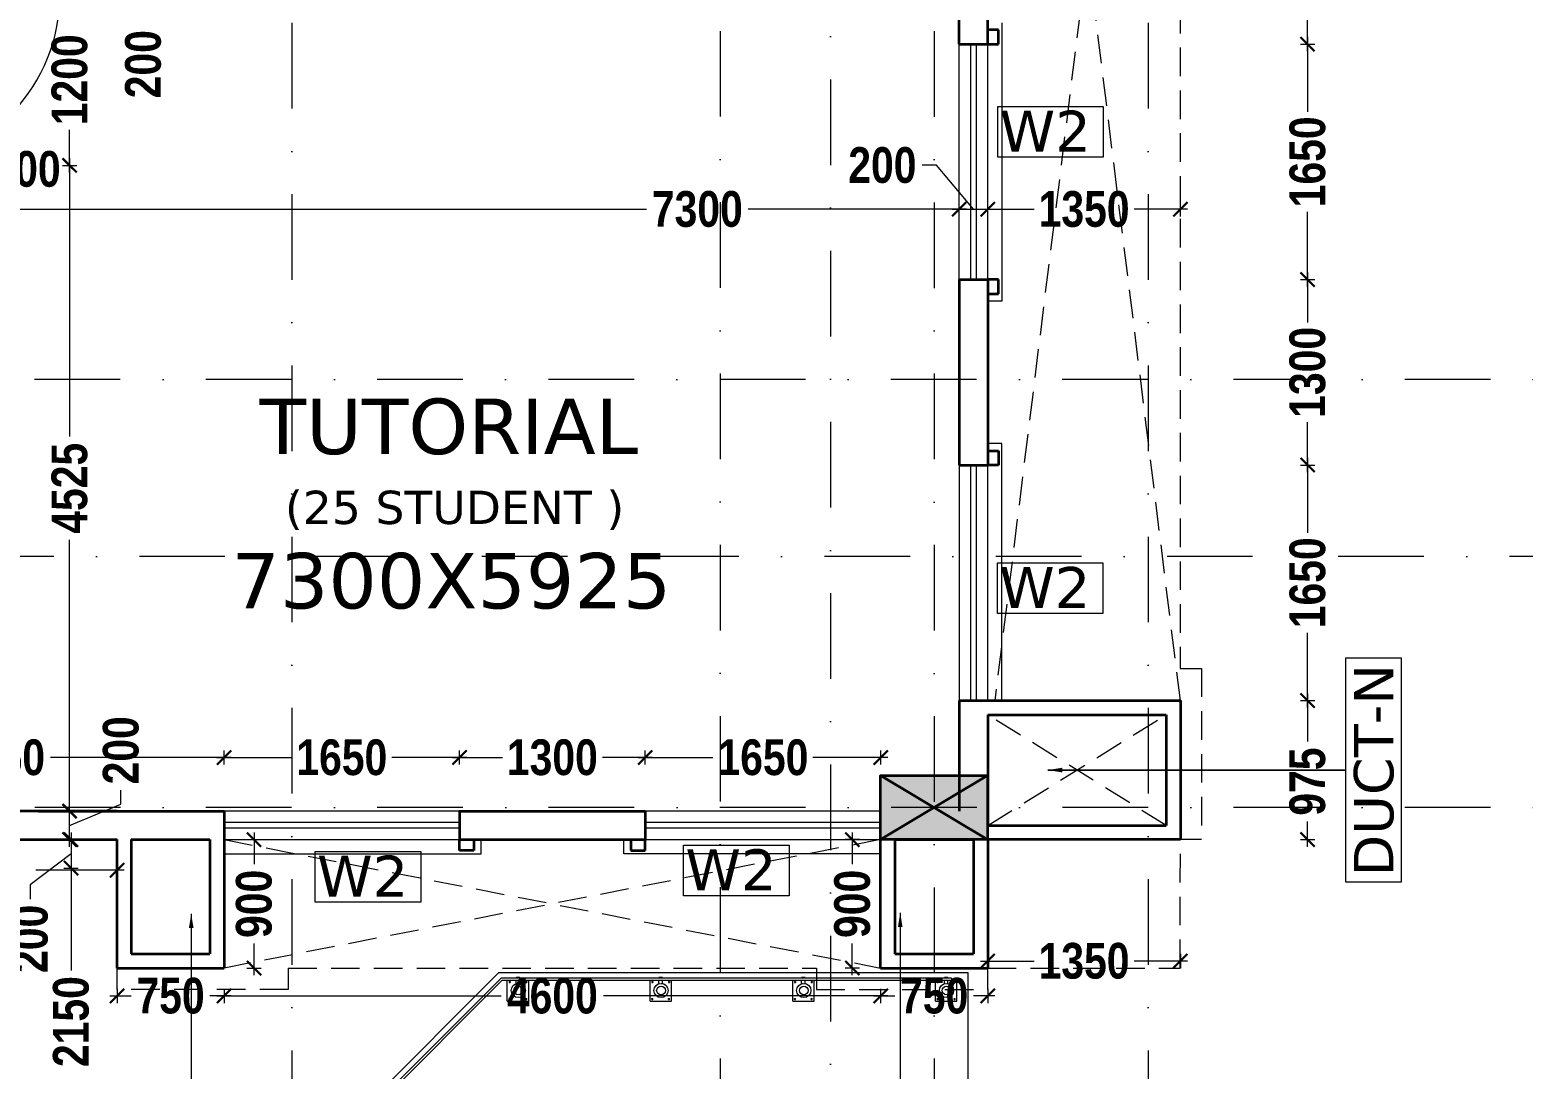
# Model space of a CAD drawing. Header units: millimetres. Extents: x -3092162 to 4513894, y -12317808 to 1849994.
# Drawn here: x -393171 to -382708, y -5858365 to -5851081 of the extents above; entities that cross this region are included whole.
import ezdxf

# ---------------------------------------------------------------- set-up
doc = ezdxf.new("R2010")
doc.units = ezdxf.units.MM
doc.header["$LTSCALE"] = 2
doc.header["$MEASUREMENT"] = 0
doc.linetypes.add('DASHDOT', pattern=[1, 0.5, -0.25, 0, -0.25])
doc.linetypes.add('DASHED2', pattern=[0.375, 0.25, -0.125])
for name, color, linetype, lineweight, true_color in [('AEROW', 7, 'Continuous', 15, 0x0d0d0d), ('DOT', 7, 'DASHED2', 0, 0x89067c), ('duct text', 7, 'Continuous', 5, 0x30182a)]:
    doc.layers.add(name, color=color, linetype=linetype, lineweight=lineweight, true_color=true_color)
for name, color, linetype, lineweight in [('coloumn', 10, 'Continuous', 35), ('D DIM', 250, 'Continuous', 9), ('DETAIL', 240, 'Continuous', 9), ('DOOR', 27, 'Continuous', 5), ('DUCT', 37, 'Continuous', 35), ('glass', 5, 'Continuous', 15), ('GRID', 251, 'DASHDOT', 5), ('RAILING', 47, 'Continuous', 13), ('RAMP', 253, 'Continuous', 9), ('SILL', 74, 'Continuous', 9), ('TEXT', 7, 'Continuous', 13), ('VENTI', 162, 'Continuous', 5), ('W2', 162, 'Continuous', 5), ('WIN', 5, 'Continuous', 15)]:
    doc.layers.add(name, color=color, linetype=linetype, lineweight=lineweight)
doc.styles.add('door', font='arial.ttf', dxfattribs={"height": 70})
doc.styles.add('INNER DIM', font='ARIALNB.TTF', dxfattribs={"height": 250})
doc.styles.add('style2', font='verdana.ttf')
doc.dimstyles.new('DOOR', dxfattribs={"dimtxt": 100, "dimasz": 100, "dimexe": 25, "dimexo": 50, "dimgap": 25, "dimtad": 0, "dimtih": 1, "dimtoh": 1, "dimdec": 0, "dimzin": 3, "dimdsep": 46, "dimtxsty": 'door', "dimblk": 'OBLIQUE', "dimcen": 200, "dimclrd": 256, "dimclre": 256, "dimclrt": 256, "dimadec": 0, "dimazin": 0, "dimtfac": 1, "dimtdec": 0, "dimtofl": 0, "dimtmove": 2, "dimatfit": 3, "dimfxl": 300, "dimfxlon": 1, "dimfrac": 1, "dimtolj": 1, "dimtzin": 0, "dimlwd": -1, "dimlwe": -1, "dimarcsym": 0})
doc.dimstyles.new('external final', dxfattribs={"dimscale": 0, "dimtxt": 250, "dimasz": 100, "dimexe": 50, "dimexo": 50, "dimgap": 50, "dimtad": 0, "dimdec": 0, "dimzin": 0, "dimdsep": 46, "dimtxsty": 'INNER DIM', "dimblk": 'ARCHTICK', "dimcen": 100, "dimdle": 50, "dimclrd": 256, "dimclre": 256, "dimclrt": 256, "dimadec": 0, "dimazin": 0, "dimtfac": 1, "dimtdec": 0, "dimtix": 1, "dimtmove": 1, "dimatfit": 3, "dimfxl": 50, "dimfxlon": 1, "dimtolj": 1, "dimtzin": 0, "dimlwd": -1, "dimlwe": -1, "dimarcsym": 1})

# ---------------------------------------------------------------- blocks, each defined once
blk = doc.blocks.new('_ArchTick')
at = {"color": 0, "linetype": 'ByBlock', "const_width": 0.15}
blk.add_lwpolyline([(-0.5, -0.5), (0.5, 0.5)], dxfattribs=at)
blk = doc.blocks.new('_Oblique')
at = {"color": 0, "linetype": 'ByBlock', "lineweight": -2}
blk.add_line((-0.5, -0.5), (0.5, 0.5), dxfattribs=at)

msp = doc.modelspace()

# ---------------------------------------------------------------- hatches: boundary and pattern name
at = {"layer": 'coloumn', "ltscale": 100}
msp.add_hatch(color=256, dxfattribs=at).paths.add_polyline_path([(-386459.7, -5856756.2), (-386459.7, -5856306.2), (-387209.7, -5856306.2), (-387209.7, -5856756.2)])

# ---------------------------------------------------------------- linework, layer by layer
for p, q in [((-387209.7, -5856756.2), (-387209.7, -5856306.2)), ((-387209.7, -5856306.2), (-386459.7, -5856306.2)), ((-386459.7, -5856306.2), (-386459.7, -5856756.2)), ((-386459.7, -5856756.2), (-387209.7, -5856756.2))]:
    msp.add_line(p, q, dxfattribs=at)
msp.add_lwpolyline([(-386459.7, -5856756.2), (-387209.7, -5856306.2), (-386459.7, -5856306.2), (-387209.7, -5856756.2)], dxfattribs=at)
at = {"layer": 'D DIM', "ltscale": 100}
for p, q in [((-384217.8, -5851231.2), (-384217.8, -5850881.4)), ((-384217.8, -5851131.2), (-384217.8, -5851656)), ((-384267.8, -5851181.2), (-384167.8, -5851181.2)), ((-384267.8, -5851181.2), (-384167.8, -5851181.2)), ((-392892.2, -5852081.2), (-392892.2, -5851781.4)), ((-392892.2, -5851981.2), (-392892.2, -5853932.1)), ((-392942.2, -5852031.2), (-392842.2, -5852031.2)), ((-392942.2, -5852031.2), (-392842.2, -5852031.2)), ((-386818.8, -5852030.1), (-386918.8, -5852030.1)), ((-386558.9, -5852338.1), (-386818.8, -5852030.1)), ((-386658.9, -5852388.1), (-386658.9, -5852288.1)), ((-386658.9, -5852388.1), (-386658.9, -5852288.1)), ((-386458.9, -5852388.1), (-386458.9, -5852288.1)), ((-386458.9, -5852388.1), (-386458.9, -5852288.1)), ((-385108.9, -5852388.1), (-385108.9, -5852288.1)), ((-394008.9, -5852338.1), (-388849.2, -5852338.1)), ((-386608.9, -5852338.1), (-388138.2, -5852338.1)), ((-386708.9, -5852338.1), (-386408.9, -5852338.1)), ((-386508.9, -5852338.1), (-386134.1, -5852338.1)), ((-385058.9, -5852338.1), (-385433.7, -5852338.1)), ((-384217.8, -5852881.2), (-384217.8, -5852356.4)), ((-384217.8, -5852781.2), (-384217.8, -5853131)), ((-384267.8, -5852831.2), (-384167.8, -5852831.2)), ((-384267.8, -5852831.2), (-384167.8, -5852831.2)), ((-384217.8, -5854181.2), (-384217.8, -5853831.4)), ((-384267.8, -5854131.2), (-384167.8, -5854131.2)), ((-384267.8, -5854131.2), (-384167.8, -5854131.2)), ((-384217.8, -5854081.2), (-384217.8, -5854606)), ((-392892.2, -5856606.2), (-392892.2, -5854655.3)), ((-384217.8, -5855831.2), (-384217.8, -5855306.4)), ((-384218.2, -5855731.2), (-384218.2, -5856069.1)), ((-384268.2, -5855781.2), (-384168.2, -5855781.2)), ((-384267.8, -5855781.2), (-384167.8, -5855781.2)), ((-391809.8, -5856230.5), (-391809.8, -5856130.5)), ((-391809.8, -5856230.5), (-391809.8, -5856130.5)), ((-390159.8, -5856230.5), (-390159.8, -5856130.5)), ((-390159.8, -5856230.5), (-390159.8, -5856130.5)), ((-388859.3, -5856230.5), (-388859.3, -5856130.5)), ((-388859.3, -5856230.5), (-388859.3, -5856130.5)), ((-387208.9, -5856230.5), (-387208.9, -5856130.5)), ((-391759.8, -5856180.5), (-393024.9, -5856180.5)), ((-391859.8, -5856180.5), (-391335, -5856180.5)), ((-390109.8, -5856180.5), (-390634.6, -5856180.5)), ((-390209.8, -5856180.5), (-389859.8, -5856180.5)), ((-388809.3, -5856180.5), (-389159.3, -5856180.5)), ((-388909.3, -5856180.5), (-388384.3, -5856180.5)), ((-387158.9, -5856180.5), (-387683.9, -5856180.5)), ((-392532.4, -5856508.5), (-392532.4, -5856408.5)), ((-392942.2, -5856556.2), (-392842.2, -5856556.2)), ((-392942.2, -5856556.2), (-392842.2, -5856556.2)), ((-392892.2, -5856806.2), (-392892.2, -5856506.2)), ((-392892.2, -5856656.2), (-392532.4, -5856508.5)), ((-384218.2, -5856806.2), (-384218.2, -5856629.2)), ((-392942.2, -5856756.2), (-392842.2, -5856756.2)), ((-392932, -5856756.2), (-392832, -5856756.2)), ((-392882, -5856706.2), (-392882, -5857006.2)), ((-391650, -5856756.2), (-391550, -5856756.2)), ((-391600, -5856706.2), (-391600, -5856928.8)), ((-387357.9, -5856756.2), (-387457.9, -5856756.2)), ((-387407.9, -5856706.2), (-387407.9, -5856928.8)), ((-384268.2, -5856756.2), (-384168.2, -5856756.2)), ((-392882, -5856856.2), (-393169.5, -5857073)), ((-392509.8, -5856971), (-393128.2, -5856971)), ((-392932, -5856956.2), (-392832, -5856956.2)), ((-392932, -5856956.2), (-392832, -5856956.2)), ((-392882, -5856906.2), (-392882, -5857673.2)), ((-392559.8, -5856971), (-392559.8, -5857021)), ((-393169.5, -5857073), (-393169.5, -5857173)), ((-391600, -5857706.2), (-391600, -5857483.6)), ((-387407.9, -5857706.2), (-387407.9, -5857483.6)), ((-386509.3, -5857606.9), (-386134.3, -5857606.9)), ((-386459.3, -5857556.9), (-386459.3, -5857656.9)), ((-385058.9, -5857606.9), (-385433.9, -5857606.9)), ((-385108.9, -5857556.9), (-385108.9, -5857656.9)), ((-391650, -5857656.2), (-391550, -5857656.2)), ((-387357.9, -5857656.2), (-387457.9, -5857656.2)), ((-392559.8, -5857801), (-392559.8, -5857901)), ((-391809.8, -5857801), (-391809.8, -5857901)), ((-391809.8, -5857801), (-391809.8, -5857901)), ((-387209.3, -5857801), (-387209.3, -5857901)), ((-387209.3, -5857801), (-387209.3, -5857901)), ((-386459.3, -5857801), (-386459.3, -5857901)), ((-392609.8, -5857851), (-392460.7, -5857851)), ((-391759.8, -5857851), (-391908.9, -5857851)), ((-391859.8, -5857851), (-389868.5, -5857851)), ((-387159.3, -5857851), (-389150.6, -5857851)), ((-387259.3, -5857851), (-387110.2, -5857851)), ((-386409.3, -5857851), (-386558.5, -5857851))]:
    msp.add_line(p, q, dxfattribs=at)
at = {"layer": 'DETAIL', "color": 253, "lineweight": 5, "ltscale": 0.5}
for p, q in [((-389825.3, -5857888.4), (-389825.3, -5857743.4)), ((-389812.3, -5857750.9), (-389812.3, -5857757.9)), ((-389812.3, -5857750.9), (-389805.3, -5857750.9)), ((-389812.3, -5857757.9), (-389805.3, -5857757.9)), ((-389805.3, -5857750.9), (-389805.3, -5857757.9)), ((-389695.3, -5857750.9), (-389695.3, -5857757.9)), ((-389695.3, -5857750.9), (-389688.3, -5857750.9)), ((-389695.3, -5857757.9), (-389688.3, -5857757.9)), ((-389688.3, -5857750.9), (-389688.3, -5857757.9)), ((-389675.3, -5857888.4), (-389675.3, -5857743.4)), ((-388825.3, -5857888.4), (-388825.3, -5857743.4)), ((-388812.3, -5857750.9), (-388812.3, -5857757.9)), ((-388812.3, -5857750.9), (-388805.3, -5857750.9)), ((-388812.3, -5857757.9), (-388805.3, -5857757.9)), ((-388805.3, -5857750.9), (-388805.3, -5857757.9)), ((-388695.3, -5857750.9), (-388695.3, -5857757.9)), ((-388695.3, -5857750.9), (-388688.3, -5857750.9)), ((-388695.3, -5857757.9), (-388688.3, -5857757.9)), ((-388688.3, -5857750.9), (-388688.3, -5857757.9)), ((-388675.3, -5857888.4), (-388675.3, -5857743.4)), ((-387825.3, -5857888.4), (-387825.3, -5857743.4)), ((-387812.3, -5857750.9), (-387812.3, -5857757.9)), ((-387812.3, -5857750.9), (-387805.3, -5857750.9)), ((-387812.3, -5857757.9), (-387805.3, -5857757.9)), ((-387805.3, -5857750.9), (-387805.3, -5857757.9)), ((-387695.3, -5857750.9), (-387695.3, -5857757.9)), ((-387695.3, -5857750.9), (-387688.3, -5857750.9)), ((-387695.3, -5857757.9), (-387688.3, -5857757.9)), ((-387688.3, -5857750.9), (-387688.3, -5857757.9)), ((-387675.3, -5857888.4), (-387675.3, -5857743.4)), ((-386825.3, -5857888.4), (-386825.3, -5857743.4)), ((-386812.3, -5857750.9), (-386812.3, -5857757.9)), ((-386812.3, -5857750.9), (-386805.3, -5857750.9)), ((-386812.3, -5857757.9), (-386805.3, -5857757.9)), ((-386805.3, -5857750.9), (-386805.3, -5857757.9)), ((-386675.3, -5857743.4), (-386712.8, -5857743.4)), ((-386695.3, -5857750.9), (-386695.3, -5857757.9)), ((-386695.3, -5857750.9), (-386688.3, -5857750.9)), ((-386695.3, -5857757.9), (-386688.3, -5857757.9)), ((-386688.3, -5857750.9), (-386688.3, -5857757.9)), ((-386675.3, -5857888.4), (-386675.3, -5857743.4)), ((-389825.3, -5857888.4), (-389675.3, -5857888.4)), ((-389812.3, -5857875.9), (-389812.3, -5857868.9)), ((-389812.3, -5857868.9), (-389805.3, -5857868.9)), ((-389812.3, -5857875.9), (-389805.3, -5857875.9)), ((-389805.3, -5857875.9), (-389805.3, -5857868.9)), ((-389695.3, -5857875.9), (-389695.3, -5857868.9)), ((-389695.3, -5857868.9), (-389688.3, -5857868.9)), ((-389695.3, -5857875.9), (-389688.3, -5857875.9)), ((-389688.3, -5857875.9), (-389688.3, -5857868.9)), ((-388825.3, -5857888.4), (-388675.3, -5857888.4)), ((-388812.3, -5857875.9), (-388812.3, -5857868.9)), ((-388812.3, -5857868.9), (-388805.3, -5857868.9)), ((-388812.3, -5857875.9), (-388805.3, -5857875.9)), ((-388805.3, -5857875.9), (-388805.3, -5857868.9)), ((-388695.3, -5857875.9), (-388695.3, -5857868.9)), ((-388695.3, -5857868.9), (-388688.3, -5857868.9)), ((-388695.3, -5857875.9), (-388688.3, -5857875.9)), ((-388688.3, -5857875.9), (-388688.3, -5857868.9)), ((-387825.3, -5857888.4), (-387675.3, -5857888.4)), ((-387812.3, -5857875.9), (-387812.3, -5857868.9)), ((-387812.3, -5857868.9), (-387805.3, -5857868.9)), ((-387812.3, -5857875.9), (-387805.3, -5857875.9)), ((-387805.3, -5857875.9), (-387805.3, -5857868.9)), ((-387695.3, -5857875.9), (-387695.3, -5857868.9)), ((-387695.3, -5857868.9), (-387688.3, -5857868.9)), ((-387695.3, -5857875.9), (-387688.3, -5857875.9)), ((-387688.3, -5857875.9), (-387688.3, -5857868.9)), ((-386825.3, -5857888.4), (-386675.3, -5857888.4)), ((-386812.3, -5857875.9), (-386812.3, -5857868.9)), ((-386812.3, -5857868.9), (-386805.3, -5857868.9)), ((-386812.3, -5857875.9), (-386805.3, -5857875.9)), ((-386805.3, -5857875.9), (-386805.3, -5857868.9)), ((-386695.3, -5857875.9), (-386695.3, -5857868.9)), ((-386695.3, -5857868.9), (-386688.3, -5857868.9)), ((-386695.3, -5857875.9), (-386688.3, -5857875.9)), ((-386688.3, -5857875.9), (-386688.3, -5857868.9))]:
    msp.add_line(p, q, dxfattribs=at)
at = {"layer": 'DOOR', "ltscale": 0.1}
msp.add_arc((-394159.3, -5850831.2), 1200, 270, 357.61198, dxfattribs=at)
at = {"layer": 'DOT', "ltscale": 400}
for p, q in [((-385109.3, -5855781.2), (-386409.3, -5845281.2)), ((-385109.3, -5845281.2), (-386409.3, -5855781.2)), ((-385110.1, -5845506), (-385110.1, -5855556.4)), ((-385110.1, -5855556.4), (-384960.1, -5855556.4)), ((-384960.1, -5855556.4), (-384960.1, -5856756.2)), ((-385209.3, -5856656.2), (-386459.3, -5855881.2)), ((-386459.3, -5856656.2), (-385209.3, -5855881.2)), ((-391809.8, -5856756.2), (-387209.3, -5857656.2)), ((-387209.3, -5856756.2), (-391809.8, -5857656.2)), ((-384960.1, -5856756.2), (-385110.1, -5856756.2)), ((-385110.1, -5857656.2), (-385109.3, -5856756.2)), ((-392559.8, -5857806.2), (-392559.8, -5857656.2)), ((-391360, -5857656.2), (-387659.1, -5857656.2)), ((-391360, -5857656.2), (-391360, -5857806.2)), ((-387659.1, -5857656.2), (-387659.1, -5857806.2)), ((-386459.3, -5857656.2), (-385110.1, -5857656.2)), ((-386459.3, -5857806.2), (-386459.3, -5857656.2)), ((-391360, -5857806.2), (-392559.8, -5857806.2)), ((-387659.1, -5857806.2), (-386459.3, -5857806.2))]:
    msp.add_line(p, q, dxfattribs=at)
at = {"layer": 'DUCT', "ltscale": 100}
for p, q in [((-386659.3, -5851181.2), (-386659.3, -5849881.2)), ((-386459.3, -5851181.2), (-386459.3, -5849881.2)), ((-386384.3, -5851081.5), (-386459.3, -5851081.5)), ((-386384.3, -5851181.5), (-386384.3, -5851081.5)), ((-386659.3, -5851181.2), (-386459.3, -5851181.2)), ((-386459.3, -5851181.5), (-386384.3, -5851181.5)), ((-386659.3, -5852831.2), (-386459.3, -5852831.2)), ((-386659.3, -5852831.2), (-386659.3, -5854131.2)), ((-386459.3, -5852831.2), (-386459.3, -5854131.2)), ((-386384.3, -5852831.7), (-386459.3, -5852831.7)), ((-386384.3, -5852931.7), (-386384.3, -5852831.7)), ((-386459.3, -5852931.7), (-386384.3, -5852931.7)), ((-386459.3, -5854030.8), (-386384.3, -5854030.8)), ((-386384.3, -5854030.8), (-386384.3, -5854131.2)), ((-386659.3, -5854131.2), (-386459.3, -5854131.2)), ((-386384.3, -5854131.2), (-386459.3, -5854131.2)), ((-386659.3, -5855781.2), (-385109.3, -5855781.2)), ((-386659.3, -5855781.2), (-386659.3, -5856556.2)), ((-385109.3, -5855781.2), (-385109.3, -5856756.2)), ((-386459.3, -5855881.2), (-385209.3, -5855881.2)), ((-386459.3, -5855881.2), (-386459.3, -5856656.2)), ((-385209.3, -5855881.2), (-385209.3, -5856656.2)), ((-392559.8, -5856556.2), (-393959.3, -5856556.2)), ((-393109.8, -5856556.2), (-391809.8, -5856556.2)), ((-391809.8, -5856556.2), (-391809.8, -5856756.2)), ((-390159.8, -5856556.2), (-388859.3, -5856556.2)), ((-390159.8, -5856556.2), (-390159.8, -5856756.2)), ((-388859.3, -5856556.2), (-388859.3, -5856756.2)), ((-387209.3, -5857656.2), (-387209.3, -5856556.2)), ((-386459.3, -5856656.2), (-385209.3, -5856656.2)), ((-393959.3, -5856756.2), (-392559.8, -5856756.2)), ((-392559.8, -5857656.2), (-392559.8, -5856756.2)), ((-392459.8, -5856756.2), (-391909.8, -5856756.2)), ((-392459.8, -5856756.2), (-391909.8, -5856756.2)), ((-392459.8, -5856756.2), (-392459.8, -5857556.2)), ((-391909.8, -5856756.2), (-391909.8, -5857556.2)), ((-391809.8, -5856756.2), (-391809.8, -5857656.2)), ((-390159.8, -5856756.2), (-388859.3, -5856756.2)), ((-390159.8, -5856831.2), (-390159.8, -5856756.2)), ((-390059.4, -5856756.2), (-390059.4, -5856831.2)), ((-388959.7, -5856756.2), (-388959.7, -5856831.2)), ((-388859.3, -5856831.2), (-388859.3, -5856756.2)), ((-387109.3, -5856756.2), (-387109.3, -5857556.2)), ((-387109.3, -5856756.2), (-386559.3, -5856756.2)), ((-386559.3, -5856756.2), (-386559.3, -5857556.2)), ((-385109.3, -5856756.2), (-386459.3, -5856756.2)), ((-386459.3, -5856756.2), (-386459.3, -5857656.2)), ((-390059.4, -5856831.2), (-390159.8, -5856831.2)), ((-388959.7, -5856831.2), (-388859.3, -5856831.2)), ((-392459.8, -5857556.2), (-391909.8, -5857556.2)), ((-387109.3, -5857556.2), (-386559.3, -5857556.2)), ((-392559.8, -5857656.2), (-391809.8, -5857656.2)), ((-387209.3, -5857656.2), (-386459.3, -5857656.2))]:
    msp.add_line(p, q, dxfattribs=at)
at = {"layer": 'duct text', "ltscale": 0.1}
msp.add_lwpolyline([(-383949.1, -5857055), (-383949.1, -5855482.4), (-383562.9, -5855482.4), (-383562.9, -5857055)], close=True, dxfattribs=at)
at = {"layer": 'glass', "ltscale": 100}
for p, q in [((-386579.3, -5851181.2), (-386579.3, -5852831.2)), ((-386539.3, -5851181.2), (-386539.3, -5852831.2)), ((-390159.8, -5856636.2), (-391809.8, -5856636.2)), ((-390159.8, -5856676.2), (-391809.8, -5856676.2)), ((-387209.3, -5856636.2), (-388859.3, -5856636.2)), ((-387209.3, -5856676.2), (-388859.3, -5856676.2))]:
    msp.add_line(p, q, dxfattribs=at)
at = {"layer": 'GRID', "color": 5, "ltscale": 600}
for p, q in [((-387559.7, -5805825.2), (-387559.7, -5894627.3)), ((-388334.3, -5806685.7), (-388334.3, -5893769.1)), ((-386834.7, -5806686.7), (-386834.7, -5893768.1)), ((-391334.3, -5807829.3), (-391334.3, -5892623.2)), ((-385334.3, -5807829.3), (-385334.3, -5892623.2))]:
    msp.add_line(p, q, dxfattribs=at)
at = {"layer": 'GRID', "color": 6, "ltscale": 600}
for p, q in [((-367335.2, -5853531.2), (-460174.2, -5853531.2)), ((-365401.2, -5854770.2), (-462108.1, -5854773.8)), ((-367334.5, -5856531.2), (-460174.2, -5856531.2))]:
    msp.add_line(p, q, dxfattribs=at)
at = {"layer": 'RAILING', "ltscale": 100}
for p, q in [((-392726.5, -5860585.3), (-389868.8, -5857727.6)), ((-386712.8, -5857727.6), (-389868.8, -5857727.6)), ((-386712.8, -5857727.6), (-386712.8, -5857744)), ((-392710.5, -5860592), (-389862.6, -5857744)), ((-386712.8, -5857744), (-389862.6, -5857744))]:
    msp.add_line(p, q, dxfattribs=at)
at = {"layer": 'RAILING', "ltscale": 0.5}
for p, q in [((-389762.8, -5857727.4), (-389762.8, -5857723.4)), ((-389737.8, -5857723.4), (-389762.8, -5857723.4)), ((-389737.8, -5857727.4), (-389737.8, -5857723.4)), ((-388762.8, -5857727.4), (-388762.8, -5857723.4)), ((-388737.8, -5857723.4), (-388762.8, -5857723.4)), ((-388737.8, -5857727.4), (-388737.8, -5857723.4)), ((-387762.8, -5857727.4), (-387762.8, -5857723.4)), ((-387737.8, -5857723.4), (-387762.8, -5857723.4)), ((-387737.8, -5857727.4), (-387737.8, -5857723.4)), ((-386762.8, -5857727.4), (-386762.8, -5857723.4)), ((-386737.8, -5857723.4), (-386762.8, -5857723.4)), ((-386737.8, -5857727.4), (-386737.8, -5857723.4)), ((-389762.8, -5857760.4), (-389762.8, -5857743.4)), ((-389737.8, -5857760.4), (-389737.8, -5857743.4)), ((-388762.8, -5857760.4), (-388762.8, -5857743.4)), ((-388737.8, -5857760.4), (-388737.8, -5857743.4)), ((-387762.8, -5857760.4), (-387762.8, -5857743.4)), ((-387737.8, -5857760.4), (-387737.8, -5857743.4)), ((-386762.8, -5857760.4), (-386762.8, -5857743.4)), ((-386737.8, -5857760.4), (-386737.8, -5857743.4))]:
    msp.add_line(p, q, dxfattribs=at)
for centre, radius in [((-389747.8, -5857813.4), 50), ((-389747.8, -5857813.4), 31), ((-388747.8, -5857813.4), 50), ((-388747.8, -5857813.4), 31), ((-387747.8, -5857813.4), 50), ((-387747.8, -5857813.4), 31), ((-386747.8, -5857813.4), 50), ((-386747.8, -5857813.4), 31)]:
    msp.add_circle(centre, radius, dxfattribs=at)
for centre, start, end in [((-389750.3, -5857760.4), 180, 203.52189), ((-389750.3, -5857760.4), 341.87937, 0), ((-388750.3, -5857760.4), 180, 203.52189), ((-388750.3, -5857760.4), 341.87937, 0), ((-387750.3, -5857760.4), 180, 203.52189), ((-387750.3, -5857760.4), 341.87937, 0), ((-386750.3, -5857760.4), 180, 203.52189), ((-386750.3, -5857760.4), 341.87937, 0)]:
    msp.add_arc(centre, 12.5, start, end, dxfattribs=at)
at = {"layer": 'RAMP', "ltscale": 100}
for p, q in [((-392765.5, -5860569.2), (-389884.8, -5857688.4)), ((-389884.8, -5857688.4), (-386597.8, -5857688.4)), ((-386597.8, -5857688.4), (-386597.8, -5859588.4))]:
    msp.add_line(p, q, dxfattribs=at)
at = {"layer": 'SILL', "ltscale": 100}
for p, q in [((-386659.3, -5852831.2), (-386659.3, -5850631.2)), ((-386359.3, -5851031.5), (-386359.3, -5852981.4)), ((-386459.3, -5852831.2), (-386459.3, -5851181.2)), ((-386359.3, -5852981.4), (-386459.3, -5852981.4)), ((-386359.3, -5853980.8), (-386459.3, -5853980.8)), ((-386359.3, -5855781.2), (-386359.3, -5853980.8)), ((-386659.3, -5854131.2), (-386659.3, -5855781.2)), ((-386459.3, -5855781.2), (-386459.3, -5854131.2)), ((-390159.8, -5856556.2), (-391809.8, -5856556.2)), ((-387209.3, -5856556.2), (-388859.3, -5856556.2)), ((-391809.8, -5856756.2), (-390159.8, -5856756.2)), ((-390009.4, -5856856.2), (-390009.4, -5856756.2)), ((-389009.7, -5856856.2), (-389009.7, -5856756.2)), ((-388859.3, -5856756.2), (-387209.3, -5856756.2)), ((-391809.4, -5856856.2), (-390009.4, -5856856.2)), ((-387209.7, -5856856.2), (-389009.7, -5856856.2))]:
    msp.add_line(p, q, dxfattribs=at)
at = {"layer": 'VENTI', "ltscale": 100}
for p, q in [((-386388.5, -5851619), (-385649.1, -5851619)), ((-386388.5, -5851974.3), (-386388.5, -5851619)), ((-385649.1, -5851619), (-385649.1, -5851974.3)), ((-385649.1, -5851974.3), (-386388.5, -5851974.3)), ((-386391.7, -5854816.7), (-385652.4, -5854816.7)), ((-386391.7, -5855172), (-386391.7, -5854816.7)), ((-385652.4, -5854816.7), (-385652.4, -5855172)), ((-385652.4, -5855172), (-386391.7, -5855172)), ((-388590, -5856795), (-387850.6, -5856795)), ((-388590, -5857150.4), (-388590, -5856795)), ((-387850.6, -5856795), (-387850.6, -5857150.4)), ((-391171, -5856839.5), (-390431.6, -5856839.5)), ((-391171, -5857194.9), (-391171, -5856839.5)), ((-390431.6, -5856839.5), (-390431.6, -5857194.9)), ((-390431.6, -5857194.9), (-391171, -5857194.9)), ((-387850.6, -5857150.4), (-388590, -5857150.4))]:
    msp.add_line(p, q, dxfattribs=at)
at = {"layer": 'WIN', "ltscale": 100}
for p, q in [((-386579.3, -5854131.2), (-386579.3, -5855781.2)), ((-386539.3, -5854131.2), (-386539.3, -5855781.2))]:
    msp.add_line(p, q, dxfattribs=at)

# ---------------------------------------------------------------- block references
at = {"layer": 'D DIM', "ltscale": 100, "xscale": 100, "yscale": 100, "zscale": 100}
for p, rotation in [((-384217.8, -5851181.2), 90), ((-384217.8, -5851181.2), 270), ((-392892.2, -5852031.2), 270), ((-392892.2, -5852031.2), 90), ((-386658.9, -5852338.1), 180), ((-386458.9, -5852338.1), 180), ((-384217.8, -5852831.2), 90), ((-384217.8, -5852831.2), 270), ((-384217.8, -5854131.2), 90), ((-384217.8, -5854131.2), 270), ((-384218.2, -5855781.2), 90), ((-384217.8, -5855781.2), 270), ((-391809.8, -5856180.5), 180), ((-390159.8, -5856180.5), 180), ((-388859.3, -5856180.5), 180), ((-392892.2, -5856556.2), 270), ((-392892.2, -5856556.2), 90), ((-392892.2, -5856756.2), 270), ((-392882, -5856756.2), 90), ((-391600, -5856756.2), 90), ((-387407.9, -5856756.2), 90), ((-384218.2, -5856756.2), 270), ((-392882, -5856956.2), 90), ((-392882, -5856956.2), 270), ((-391600, -5857656.2), 270), ((-387407.9, -5857656.2), 270), ((-386459.3, -5857606.9), 180), ((-392559.8, -5857851), 180), ((-391809.8, -5857851), 180), ((-387209.3, -5857851), 180)]:
    msp.add_blockref('_ArchTick', p, dxfattribs=dict(at, rotation=rotation))
for p in [(-386658.9, -5852338.1), (-386458.9, -5852338.1), (-385108.9, -5852338.1), (-391809.8, -5856180.5), (-390159.8, -5856180.5), (-388859.3, -5856180.5), (-387208.9, -5856180.5), (-392559.8, -5856971), (-385108.9, -5857606.9), (-391809.8, -5857851), (-387209.3, -5857851), (-386459.3, -5857851)]:
    msp.add_blockref('_ArchTick', p, dxfattribs=at)

# ---------------------------------------------------------------- texts
at = {"layer": 'D DIM', "ltscale": 100, "char_height": 250, "attachment_point": 5, "rotation": 90, "style": 'INNER DIM'}
for s, insert in [('\\A1;1200', (-392892.2, -5851431.2)), ('\\A1;200', (-392376.6, -5851321.8)), ('\\A1;1650', (-384217.8, -5852006.2)), ('\\A1;1300', (-384217.8, -5853481.2)), ('\\A1;4525', (-392892.2, -5854293.7)), ('\\A1;1650', (-384217.8, -5854956.2)), ('\\A1;200', (-392532.4, -5856130.2)), ('\\A1;975', (-384218.2, -5856349.2)), ('\\A1;900', (-391600, -5857206.2)), ('\\A1;900', (-387407.9, -5857206.2)), ('\\A1;200', (-393169.5, -5857451.3)), ('\\A1;2150', (-392882, -5858031.2))]:
    msp.add_mtext(s, dxfattribs=dict(at, insert=insert))
at = {"layer": 'D DIM', "ltscale": 100, "char_height": 250, "attachment_point": 5, "style": 'INNER DIM'}
for s, insert in [('\\A1;200', (-393193.7, -5852057.2)), ('\\A1;200', (-387197.1, -5852030.1)), ('\\A1;7300', (-388493.7, -5852338.1)), ('\\A1;1350', (-385783.9, -5852338.1)), ('\\A1;2150', (-393382.9, -5856180.5)), ('\\A1;1650', (-390984.8, -5856180.5)), ('\\A1;1300', (-389509.6, -5856180.5)), ('\\A1;1650', (-388034.1, -5856180.5)), ('\\A1;1350', (-385784.1, -5857606.9)), ('\\A1;750', (-392184.8, -5857851)), ('\\A1;4600', (-389509.6, -5857851)), ('\\A1;750', (-386834.3, -5857851))]:
    msp.add_mtext(s, dxfattribs=dict(at, insert=insert))
at = {"layer": 'duct text', "ltscale": 0.1, "insert": (-383752.5, -5856270.3), "char_height": 276.639, "width": 1547.237, "attachment_point": 5, "rotation": 90, "style": 'style2'}
msp.add_mtext('\\pt3043;DUCT-N', dxfattribs=at)
at = {"layer": 'TEXT', "style": 'style2'}
for s, height, p in [('TUTORIAL', 388.88, (-391560.9, -5854054.1)), ('(25 STUDENT )', 233.332, (-391383.2, -5854544.2)), ('7300X5925', 388.88, (-391757.4, -5855135.6))]:
    msp.add_text(s, height=height, dxfattribs=at).set_placement(p)
at = {"layer": 'W2', "lineweight": 50, "style": 'style2'}
for p in [(-386375.9, -5851934.6), (-386379.1, -5855132.3), (-391158.4, -5857155.1), (-388577.4, -5857110.6)]:
    msp.add_text('W2', height=287, dxfattribs=at).set_placement(p)

# ---------------------------------------------------------------- leaders
at = {"layer": 'AEROW', "lineweight": 30, "ltscale": 100}
for points in [[(-392040, -5857275.9), (-392040, -5858715.9), (-391104.3, -5858715.9)], [(-387072, -5857269.4), (-387072, -5858709.5), (-386136.4, -5858709.5)]]:
    msp.add_leader(points, dimstyle='external final', override={"dimscale": 1, "dimfxl": 50}, dxfattribs=at)
at = {"layer": 'duct text', "ltscale": 0.1}
msp.add_leader([(-386037, -5856268.7), (-383949.1, -5856268.7), (-386037, -5856268.7)], dimstyle='DOOR', dxfattribs=at)

doc.saveas('drawing.dxf')
